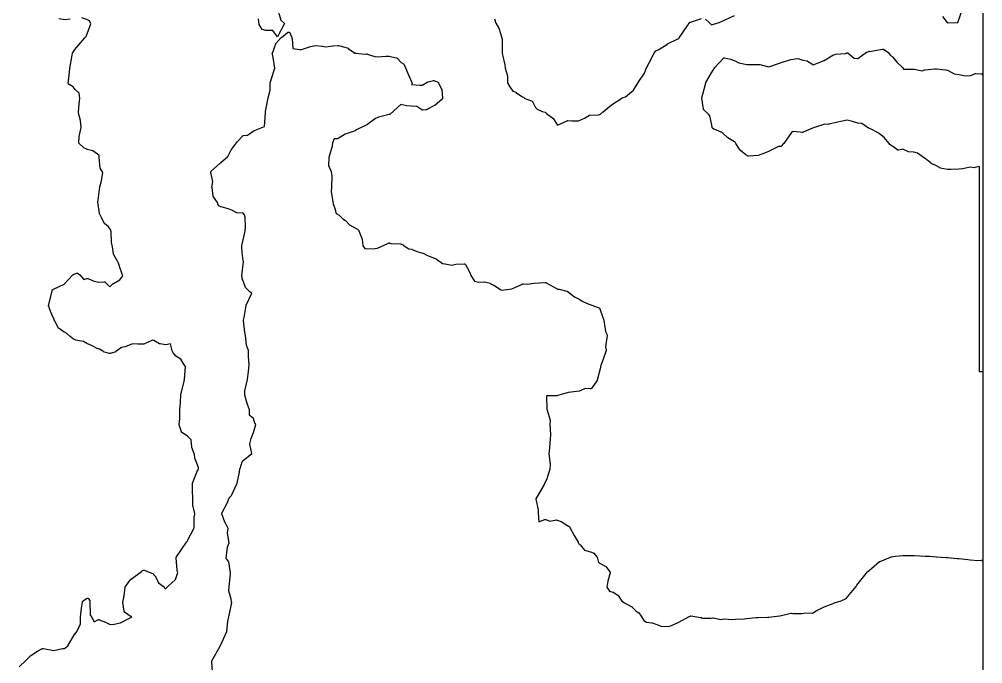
# Model space of a CAD drawing. Header units: millimetres. Extents: x 0 to 600, y 0 to 900.
# Drawn here: x 235.73 to 280.82, y 207.45 to 237.63 of the extents above; entities that cross this region are included whole.
import ezdxf

# ---------------------------------------------------------------- set-up
doc = ezdxf.new("R2010")
doc.units = ezdxf.units.MM
doc.layers.add('CORTE', color=1, linetype='Continuous')
doc.layers.add('GRABADO', color=5, linetype='Continuous')

msp = doc.modelspace()

# ---------------------------------------------------------------- linework, layer by layer
at = {"layer": 'CORTE'}
for points in [[(280.825, 239.024), (280.825, 182.241)], [(278.94, 237.757), (279.158, 237.478), (279.192, 237.469), (279.194, 237.468), (279.196, 237.467), (279.656, 237.484), (279.872, 238.098)], [(235.734, 207.296), (236.046, 207.6), (236.26, 207.822), (236.264, 207.826), (236.269, 207.829), (236.595, 208.04), (236.798, 208.151), (236.806, 208.156), (236.821, 208.159), (236.83, 208.16), (236.84, 208.16), (236.846, 208.159), (237.2, 208.1), (237.203, 208.1), (237.356, 208.062), (237.754, 208.168), (237.76, 208.168), (237.765, 208.169), (237.773, 208.169), (237.778, 208.168), (237.856, 208.156), (238.006, 208.29), (238.339, 208.848), (238.341, 208.851), (238.344, 208.854), (238.451, 208.977), (238.607, 209.324), (238.607, 209.634), (238.641, 210.051), (238.641, 210.054), (238.687, 210.337), (238.687, 210.339), (238.69, 210.353), (238.698, 210.367), (238.705, 210.375), (238.712, 210.383), (238.718, 210.387), (238.884, 210.504), (238.887, 210.506), (238.895, 210.51), (238.909, 210.515), (238.921, 210.517), (238.93, 210.517), (238.94, 210.516), (238.948, 210.513), (238.951, 210.512), (238.958, 210.51), (238.966, 210.505), (238.977, 210.497), (238.987, 210.485), (238.992, 210.477), (239.03, 210.395), (239.032, 210.387), (239.033, 210.383), (239.039, 210.334), (239.04, 210.33), (239.05, 209.729), (239.094, 209.684), (239.098, 209.68), (239.105, 209.671), (239.242, 209.416), (239.416, 209.508), (239.418, 209.509), (239.423, 209.511), (239.434, 209.514), (239.445, 209.515), (239.453, 209.515), (239.463, 209.514), (239.471, 209.512), (239.475, 209.511), (239.763, 209.39), (239.764, 209.389), (239.985, 209.29), (240.18, 209.302), (240.468, 209.365), (240.9, 209.588), (240.904, 209.591), (240.974, 209.616), (240.998, 209.644), (240.992, 209.645), (240.983, 209.649), (240.978, 209.652), (240.665, 209.861), (240.659, 209.866), (240.654, 209.871), (240.645, 209.883), (240.64, 209.897), (240.637, 209.906), (240.585, 210.321), (240.585, 210.332), (240.639, 210.627), (240.689, 211.033), (240.691, 211.044), (240.696, 211.054), (240.7, 211.061), (240.956, 211.402), (240.959, 211.406), (240.968, 211.414), (241.457, 211.772), (241.481, 211.796), (241.486, 211.803), (241.5, 211.812), (241.508, 211.817), (241.519, 211.821), (241.557, 211.829), (241.566, 211.83), (241.574, 211.83), (241.587, 211.829), (241.709, 211.787), (241.712, 211.786), (241.993, 211.656), (242, 211.654), (242.017, 211.642), (242.024, 211.634), (242.123, 211.513), (242.128, 211.505), (242.253, 211.244), (242.474, 211.082), (242.482, 211.077), (242.492, 211.065), (242.495, 211.061), (242.553, 210.968), (242.572, 210.96), (242.702, 211.075), (243.043, 211.4), (243.155, 211.718), (243.129, 211.82), (243.128, 211.826), (243.08, 212.406), (243.08, 212.413), (243.081, 212.421), (243.083, 212.434), (243.09, 212.447), (243.566, 213.138), (243.566, 213.138), (243.567, 213.139), (243.575, 213.153), (243.916, 213.816), (243.916, 214.282), (243.946, 214.489), (243.854, 214.871), (243.853, 214.88), (243.853, 215.186), (243.835, 215.556), (243.835, 215.886), (243.836, 215.896), (243.838, 215.904), (243.839, 215.908), (244.083, 216.503), (244.084, 216.504), (244.124, 216.592), (244.124, 216.625), (244.083, 216.762), (243.95, 217.073), (243.948, 217.084), (243.933, 217.254), (243.809, 217.57), (243.805, 217.579), (243.803, 217.592), (243.781, 217.933), (243.677, 218.041), (243.585, 218.122), (243.347, 218.278), (243.345, 218.279), (243.338, 218.285), (243.329, 218.295), (243.325, 218.301), (243.322, 218.306), (243.319, 218.314), (243.22, 218.639), (243.219, 218.642), (243.218, 218.648), (243.216, 218.659), (243.241, 218.941), (243.253, 219.356), (243.253, 219.358), (243.281, 219.689), (243.296, 220.057), (243.297, 220.065), (243.439, 220.603), (243.467, 220.754), (243.518, 221.362), (243.494, 221.384), (243.488, 221.39), (243.483, 221.397), (243.298, 221.709), (243.067, 221.852), (243.063, 221.855), (243.055, 221.862), (243.051, 221.867), (242.962, 221.977), (242.959, 221.982), (242.957, 221.984), (242.897, 222.101), (242.895, 222.105), (242.893, 222.111), (242.817, 222.429), (242.592, 222.386), (242.579, 222.386), (242.326, 222.428), (242.321, 222.429), (242.316, 222.43), (242.308, 222.433), (242.302, 222.436), (242.038, 222.594), (241.964, 222.602), (241.569, 222.414), (241.562, 222.411), (241.557, 222.41), (241.552, 222.409), (241.544, 222.408), (241.277, 222.408), (241.029, 222.43), (240.692, 222.287), (240.685, 222.284), (240.676, 222.282), (240.523, 222.257), (240.259, 222.069), (240.254, 222.067), (240.251, 222.065), (240.246, 222.063), (239.996, 221.98), (239.987, 221.976), (239.973, 221.976), (239.966, 221.976), (239.955, 221.977), (239.947, 221.98), (239.899, 221.999), (239.678, 222.062), (239.667, 222.066), (239.659, 222.071), (239.512, 222.183), (239.441, 222.189), (239.433, 222.19), (239.42, 222.194), (239.414, 222.197), (239.115, 222.359), (238.895, 222.445), (238.889, 222.448), (238.738, 222.542), (238.387, 222.598), (238.378, 222.6), (238.284, 222.642), (238.28, 222.644), (238.272, 222.648), (238.118, 222.767), (238.115, 222.769), (237.953, 222.919), (237.847, 222.971), (237.844, 222.973), (237.839, 222.975), (237.595, 223.144), (237.591, 223.147), (237.583, 223.155), (237.576, 223.165), (237.392, 223.486), (237.388, 223.494), (237.386, 223.501), (237.361, 223.59), (237.289, 223.719), (237.171, 224.036), (237.113, 224.188), (237.109, 224.195), (237.107, 224.207), (237.107, 224.213), (237.107, 224.22), (237.107, 224.224), (237.108, 224.23), (237.27, 224.892), (237.269, 224.896), (237.268, 224.907), (237.268, 224.916), (237.269, 224.925), (237.271, 224.933), (237.274, 224.941), (237.28, 224.952), (237.291, 224.966), (237.299, 224.971), (237.303, 224.975), (237.317, 224.982), (237.328, 224.99), (237.335, 224.995), (237.836, 225.222), (238.245, 225.655), (238.25, 225.661), (238.259, 225.668), (238.265, 225.671), (238.374, 225.722), (238.383, 225.726), (238.434, 225.735), (238.44, 225.735), (238.452, 225.735), (238.463, 225.733), (238.473, 225.73), (238.484, 225.724), (238.489, 225.721), (238.564, 225.662), (238.569, 225.657), (238.757, 225.44), (238.9, 225.492), (238.907, 225.494), (238.916, 225.496), (238.921, 225.496), (238.935, 225.496), (238.949, 225.493), (239.24, 225.371), (239.455, 225.326), (239.71, 225.335), (239.718, 225.335), (239.728, 225.333), (239.737, 225.331), (239.748, 225.325), (239.758, 225.319), (239.974, 225.104), (240.134, 225.251), (240.139, 225.256), (240.148, 225.261), (240.443, 225.428), (240.586, 225.617), (240.54, 225.734), (240.426, 226.059), (240.425, 226.061), (240.38, 226.214), (240.354, 226.264), (240.161, 226.601), (240.156, 226.609), (240.154, 226.618), (240.152, 226.623), (240.104, 226.98), (240.054, 227.179), (240.051, 227.187), (240.034, 227.678), (240.004, 227.792), (239.916, 227.915), (239.728, 228.072), (239.723, 228.077), (239.72, 228.081), (239.714, 228.089), (239.59, 228.349), (239.502, 228.507), (239.498, 228.515), (239.495, 228.524), (239.494, 228.529), (239.417, 229.066), (239.415, 229.075), (239.417, 229.087), (239.417, 229.09), (239.432, 229.166), (239.507, 229.783), (239.508, 229.789), (239.582, 230.064), (239.65, 230.452), (239.537, 230.632), (239.532, 230.641), (239.528, 230.655), (239.467, 231.154), (239.466, 231.159), (239.467, 231.252), (239.402, 231.307), (239.182, 231.476), (238.907, 231.535), (238.9, 231.537), (238.894, 231.54), (238.751, 231.612), (238.743, 231.619), (238.548, 231.803), (238.543, 231.807), (238.533, 231.821), (238.528, 231.835), (238.525, 231.848), (238.525, 231.857), (238.53, 232.129), (238.53, 232.133), (238.531, 232.137), (238.628, 232.556), (238.593, 232.889), (238.507, 233.228), (238.506, 233.234), (238.505, 233.242), (238.505, 233.248), (238.523, 233.508), (238.523, 233.509), (238.567, 233.939), (238.539, 234.177), (238.352, 234.336), (238.347, 234.341), (238.343, 234.346), (238.263, 234.46), (238.065, 234.571), (238.056, 234.578), (238.047, 234.587), (238.043, 234.593), (238.037, 234.603), (238.031, 234.621), (238.03, 234.637), (238.074, 235), (238.103, 235.338), (238.103, 235.341), (238.19, 235.852), (238.227, 236.04), (238.23, 236.052), (238.236, 236.063), (238.339, 236.216), (238.341, 236.22), (238.809, 236.767), (238.86, 236.827), (239.086, 237.412), (239.024, 237.563), (238.898, 237.613), (238.665, 237.701)], [(238.12, 237.643), (237.886, 237.607), (237.875, 237.607), (237.586, 237.645)], [(257.98, 237.652), (258.034, 237.444), (258.168, 237.24), (258.172, 237.235), (258.177, 237.223), (258.321, 236.747), (258.325, 236.739), (258.327, 236.736), (258.329, 236.731), (258.333, 236.719), (258.334, 236.707), (258.334, 236.034), (258.334, 236.033), (258.335, 236.027), (258.343, 235.968), (258.453, 235.494), (258.454, 235.492), (258.478, 235.346), (258.588, 234.98), (258.59, 234.973), (258.59, 234.965), (258.59, 234.961), (258.586, 234.655), (258.699, 234.468), (258.841, 234.265), (258.974, 234.21), (258.981, 234.207), (259.279, 234.005), (259.332, 233.979), (259.342, 233.973), (259.353, 233.961), (259.36, 233.952), (259.368, 233.936), (259.707, 233.808), (259.714, 233.806), (259.733, 233.795), (259.743, 233.784), (259.747, 233.778), (259.749, 233.774), (259.899, 233.503), (259.971, 233.423), (260.201, 233.316), (260.353, 233.273), (260.363, 233.269), (260.373, 233.263), (260.382, 233.255), (260.413, 233.217), (260.701, 233.005), (260.706, 233.002), (260.712, 232.995), (260.718, 232.989), (260.917, 232.665), (261.381, 232.879), (261.397, 232.883), (261.409, 232.883), (261.589, 232.867), (261.911, 232.88), (262.186, 233.004), (262.416, 233.138), (262.424, 233.142), (262.44, 233.146), (262.841, 233.161), (262.935, 233.194), (263.052, 233.3), (263.054, 233.301), (263.452, 233.621), (263.455, 233.623), (263.927, 233.932), (263.932, 233.935), (263.991, 233.961), (264.102, 234.006), (264.485, 234.304), (264.694, 234.675), (264.999, 235.106), (265.089, 235.354), (265.091, 235.359), (265.341, 235.818), (265.451, 236.059), (265.457, 236.068), (265.461, 236.073), (265.532, 236.152), (265.535, 236.156), (265.547, 236.166), (265.558, 236.172), (265.639, 236.204), (266.069, 236.472), (266.072, 236.474), (266.551, 236.716), (266.559, 236.719), (266.569, 236.722), (266.595, 236.724), (266.625, 236.762), (267.018, 237.353), (267.089, 237.459), (267.093, 237.463), (267.1, 237.471), (267.103, 237.474), (267.113, 237.483), (267.121, 237.488), (267.131, 237.493), (267.143, 237.496), (267.147, 237.496), (267.659, 237.669)], [(267.857, 237.638), (268.045, 237.464), (268.125, 237.367), (268.178, 237.388), (268.494, 237.483), (268.697, 237.58), (268.797, 237.614), (269.212, 237.807)]]:
    msp.add_lwpolyline(points, dxfattribs=at)
at = {"layer": 'GRABADO'}
for points in [[(247.868, 237.957), (247.983, 237.591), (248.15, 237.427), (247.825, 236.804), (247.6, 237.104), (247.28, 237.104), (247.097, 237.158), (246.963, 237.388), (246.93, 237.646)], [(244.784, 207.082), (244.74, 207.544), (244.74, 207.557), (244.743, 207.567), (244.744, 207.573), (244.748, 207.581), (245.135, 208.272), (245.139, 208.278), (245.144, 208.284), (245.155, 208.306), (245.445, 208.956), (245.494, 209.434), (245.494, 209.439), (245.544, 209.647), (245.648, 210.159), (245.675, 210.321), (245.671, 210.337), (245.67, 210.341), (245.649, 210.479), (245.543, 210.861), (245.542, 210.867), (245.541, 210.875), (245.541, 210.884), (245.542, 210.889), (245.561, 211.028), (245.614, 211.672), (245.613, 211.708), (245.536, 212.227), (245.434, 212.363), (245.432, 212.365), (245.424, 212.377), (245.418, 212.397), (245.418, 212.414), (245.486, 212.896), (245.486, 212.903), (245.557, 213.11), (245.477, 213.561), (245.476, 213.572), (245.477, 213.584), (245.513, 213.786), (245.363, 214.063), (245.36, 214.067), (245.357, 214.076), (245.221, 214.472), (245.218, 214.485), (245.218, 214.499), (245.221, 214.515), (245.226, 214.526), (245.46, 214.961), (245.56, 215.209), (245.562, 215.22), (245.575, 215.236), (245.659, 215.331), (245.928, 215.906), (246.046, 216.423), (246.063, 216.591), (246.066, 216.599), (246.173, 216.911), (246.175, 216.917), (246.18, 216.927), (246.187, 216.937), (246.194, 216.944), (246.197, 216.946), (246.625, 217.299), (246.522, 217.724), (246.521, 217.733), (246.521, 217.743), (246.522, 217.753), (246.583, 217.989), (246.585, 217.993), (246.697, 218.272), (246.809, 218.647), (246.77, 218.703), (246.767, 218.708), (246.763, 218.715), (246.76, 218.722), (246.702, 218.94), (246.544, 219.056), (246.538, 219.06), (246.532, 219.067), (246.523, 219.077), (246.516, 219.096), (246.514, 219.106), (246.513, 219.111), (246.511, 219.341), (246.407, 219.628), (246.406, 219.63), (246.288, 220.031), (246.287, 220.038), (246.286, 220.047), (246.294, 220.216), (246.294, 220.218), (246.295, 220.226), (246.408, 220.757), (246.461, 221.139), (246.486, 221.44), (246.47, 221.833), (246.455, 222.117), (246.365, 222.362), (246.362, 222.372), (246.328, 222.813), (246.284, 222.957), (246.283, 222.964), (246.224, 223.518), (246.224, 223.533), (246.264, 223.661), (246.346, 224.23), (246.348, 224.238), (246.351, 224.246), (246.619, 224.81), (246.546, 224.846), (246.538, 224.852), (246.533, 224.856), (246.341, 225.048), (246.335, 225.052), (246.324, 225.07), (246.175, 225.452), (246.171, 225.462), (246.161, 225.579), (246.158, 225.59), (246.157, 225.597), (246.156, 225.601), (246.156, 225.609), (246.17, 225.758), (246.17, 225.759), (246.223, 226.288), (246.211, 226.316), (246.208, 226.322), (246.206, 226.331), (246.205, 226.335), (246.17, 226.712), (246.146, 226.959), (246.146, 226.964), (246.147, 227), (246.148, 227.009), (246.172, 227.097), (246.309, 227.701), (246.329, 227.903), (246.309, 228.37), (246.274, 228.473), (246.208, 228.552), (245.914, 228.566), (245.908, 228.566), (245.899, 228.568), (245.891, 228.57), (245.881, 228.575), (245.689, 228.687), (245.512, 228.759), (245.181, 228.841), (245.175, 228.842), (245.166, 228.846), (245.072, 228.899), (245.068, 228.902), (245.058, 228.909), (245.046, 228.925), (245.042, 228.935), (245.005, 229.045), (244.824, 229.316), (244.821, 229.321), (244.815, 229.335), (244.813, 229.346), (244.758, 229.754), (244.754, 229.765), (244.796, 230.031), (244.703, 230.451), (244.702, 230.454), (244.701, 230.465), (244.702, 230.482), (244.708, 230.5), (244.716, 230.512), (244.722, 230.52), (245.147, 230.906), (245.148, 230.906), (245.499, 231.209), (245.656, 231.523), (245.659, 231.528), (245.662, 231.532), (245.952, 231.903), (245.954, 231.905), (246.191, 232.166), (246.196, 232.172), (246.204, 232.178), (246.209, 232.181), (246.22, 232.186), (246.23, 232.188), (246.236, 232.189), (246.42, 232.198), (246.729, 232.422), (246.738, 232.427), (246.741, 232.428), (247.216, 232.605), (247.259, 233.25), (247.264, 233.318), (247.383, 233.957), (247.483, 234.305), (247.473, 234.637), (247.474, 234.647), (247.476, 234.655), (247.66, 235.243), (247.661, 235.247), (247.702, 235.339), (247.613, 235.841), (247.58, 236.003), (247.577, 236.01), (247.577, 236.031), (247.579, 236.044), (247.741, 236.487), (247.743, 236.493), (247.75, 236.507), (247.756, 236.514), (247.995, 236.772), (247.999, 236.775), (248.288, 237.015), (248.292, 237.018), (248.298, 237.021), (248.306, 237.026), (248.321, 237.03), (248.331, 237.032), (248.34, 237.032), (248.35, 237.031), (248.361, 237.028), (248.366, 237.026), (248.371, 237.023), (248.379, 237.018), (248.386, 237.013), (248.393, 237.005), (248.402, 236.993), (248.467, 236.836), (248.469, 236.833), (248.496, 236.744), (248.499, 236.737), (248.5, 236.725), (248.541, 236.268), (248.863, 236.218), (248.938, 236.22), (249.362, 236.356), (249.367, 236.357), (249.592, 236.396), (249.599, 236.397), (249.608, 236.397), (249.912, 236.379), (249.918, 236.378), (250.087, 236.339), (250.417, 236.39), (250.421, 236.39), (250.656, 236.406), (250.667, 236.406), (250.971, 236.33), (250.974, 236.329), (251.12, 236.278), (251.129, 236.273), (251.134, 236.269), (251.378, 236.085), (251.439, 236.045), (251.45, 236.048), (251.456, 236.05), (251.472, 236.052), (251.481, 236.051), (251.927, 236.004), (251.994, 236.007), (252.001, 236.007), (252.01, 236.006), (252.017, 236.004), (252.373, 235.885), (252.518, 235.875), (252.896, 235.91), (252.902, 235.91), (253.047, 235.901), (253.052, 235.9), (253.38, 235.832), (253.39, 235.829), (253.406, 235.821), (253.416, 235.813), (253.612, 235.604), (253.717, 235.54), (253.721, 235.536), (253.724, 235.534), (253.731, 235.528), (253.74, 235.515), (253.815, 235.359), (253.931, 235.06), (254.112, 234.662), (254.117, 234.646), (254.117, 234.622), (254.112, 234.61), (254.11, 234.604), (254.096, 234.576), (254.478, 234.537), (254.585, 234.552), (254.848, 234.701), (254.859, 234.706), (254.868, 234.708), (255.119, 234.758), (255.132, 234.76), (255.15, 234.757), (255.174, 234.75), (255.175, 234.75), (255.301, 234.706), (255.307, 234.705), (255.328, 234.693), (255.34, 234.678), (255.343, 234.673), (255.497, 234.378), (255.5, 234.373), (255.506, 234.356), (255.507, 234.347), (255.544, 233.943), (255.544, 233.933), (255.541, 233.917), (255.536, 233.907), (255.532, 233.899), (255.523, 233.888), (255.179, 233.592), (255.173, 233.587), (254.81, 233.398), (254.804, 233.395), (254.792, 233.391), (254.785, 233.39), (254.613, 233.376), (254.6, 233.376), (254.586, 233.38), (254.576, 233.384), (254.569, 233.388), (254.337, 233.538), (254.081, 233.561), (253.857, 233.573), (253.851, 233.575), (253.585, 233.635), (253.097, 233.192), (253.09, 233.185), (253.08, 233.178), (253.068, 233.171), (253.051, 233.168), (253.049, 233.168), (252.543, 233.044), (252.406, 232.98), (252.04, 232.712), (252.034, 232.709), (252.029, 232.706), (251.573, 232.482), (251.511, 232.46), (251.47, 232.425), (251.463, 232.419), (251.453, 232.415), (251.448, 232.413), (250.983, 232.253), (250.655, 232.041), (250.654, 232.04), (250.641, 232.033), (250.63, 232.03), (250.621, 232.028), (250.477, 232.028), (250.396, 231.838), (250.385, 231.698), (250.385, 231.694), (250.383, 231.682), (250.217, 231.15), (250.212, 230.79), (250.333, 230.498), (250.337, 230.491), (250.339, 230.479), (250.364, 230.296), (250.365, 230.291), (250.365, 230.284), (250.349, 229.768), (250.328, 229.543), (250.409, 229.092), (250.409, 229.09), (250.421, 228.988), (250.497, 228.769), (250.498, 228.767), (250.562, 228.53), (250.713, 228.449), (250.722, 228.444), (250.885, 228.291), (250.995, 228.21), (250.999, 228.206), (251.005, 228.201), (251.183, 227.997), (251.506, 227.837), (251.509, 227.836), (251.557, 227.808), (251.563, 227.803), (251.567, 227.799), (251.571, 227.795), (251.62, 227.734), (251.623, 227.729), (251.627, 227.722), (251.781, 227.338), (251.785, 227.328), (251.812, 227.023), (251.912, 226.896), (252.001, 226.878), (252.388, 226.901), (252.501, 226.904), (252.836, 227.062), (253.013, 227.149), (253.02, 227.151), (253.032, 227.154), (253.046, 227.154), (253.054, 227.153), (253.065, 227.151), (253.072, 227.148), (253.107, 227.132), (253.57, 227.108), (253.574, 227.108), (253.604, 227.103), (253.612, 227.101), (253.62, 227.098), (253.698, 227.06), (253.702, 227.058), (253.973, 226.879), (254.103, 226.86), (254.112, 226.858), (254.115, 226.856), (254.391, 226.744), (254.627, 226.681), (254.633, 226.68), (254.642, 226.675), (254.807, 226.588), (255.158, 226.45), (255.16, 226.449), (255.212, 226.425), (255.216, 226.422), (255.31, 226.361), (255.539, 226.185), (255.656, 226.182), (255.661, 226.182), (255.668, 226.181), (255.984, 226.122), (256.165, 226.167), (256.17, 226.168), (256.173, 226.168), (256.553, 226.18), (256.561, 226.18), (256.576, 226.177), (256.587, 226.172), (256.592, 226.169), (256.598, 226.165), (256.607, 226.158), (256.613, 226.151), (256.618, 226.145), (256.767, 225.868), (256.768, 225.866), (256.836, 225.723), (256.838, 225.717), (256.862, 225.637), (257.036, 225.362), (257.23, 225.323), (257.484, 225.335), (257.49, 225.335), (257.5, 225.333), (257.768, 225.265), (257.774, 225.263), (257.779, 225.261), (257.934, 225.182), (257.938, 225.18), (258.25, 224.973), (258.251, 224.973), (258.287, 224.948), (258.287, 224.947), (258.29, 224.946), (258.67, 224.985), (258.774, 225), (258.781, 225.003), (259.281, 225.23), (259.287, 225.234), (259.306, 225.239), (259.317, 225.239), (259.497, 225.231), (259.83, 225.264), (260.062, 225.291), (260.359, 225.303), (260.372, 225.303), (260.387, 225.298), (260.392, 225.296), (260.398, 225.293), (260.559, 225.189), (260.914, 225.002), (260.918, 225), (260.923, 224.997), (260.992, 224.985), (260.995, 224.984), (261.356, 224.896), (261.361, 224.895), (261.371, 224.891), (261.437, 224.856), (261.444, 224.854), (261.714, 224.633), (261.966, 224.501), (261.968, 224.5), (262.078, 224.434), (262.393, 224.287), (262.462, 224.268), (262.47, 224.264), (262.475, 224.262), (262.48, 224.258), (262.489, 224.252), (262.871, 224.112), (262.877, 224.11), (262.884, 224.106), (262.893, 224.099), (262.903, 224.089), (262.911, 224.076), (263.035, 223.718), (263.036, 223.718), (263.079, 223.586), (263.081, 223.58), (263.087, 223.533), (263.168, 223.012), (263.246, 222.854), (263.249, 222.842), (263.25, 222.831), (263.25, 222.822), (263.249, 222.816), (263.172, 222.295), (263.201, 222.147), (263.202, 222.14), (263.202, 222.125), (263.2, 222.112), (263.045, 221.673), (262.953, 221.417), (262.918, 221.255), (262.918, 221.253), (262.777, 220.721), (262.773, 220.712), (262.768, 220.703), (262.511, 220.346), (262.503, 220.338), (262.496, 220.332), (262.483, 220.323), (262.467, 220.319), (262.463, 220.319), (262.456, 220.318), (262.448, 220.318), (262.217, 220.338), (261.955, 220.218), (261.944, 220.215), (261.559, 220.16), (261.558, 220.159), (261.42, 220.144), (260.933, 220.011), (260.917, 220.004), (260.911, 220), (260.892, 219.996), (260.407, 219.996), (260.426, 219.375), (260.429, 219.363), (260.434, 219.33), (260.575, 218.862), (260.576, 218.851), (260.576, 218.844), (260.561, 218.66), (260.594, 218.184), (260.594, 218.178), (260.575, 217.959), (260.531, 217.395), (260.531, 217.394), (260.519, 217.273), (260.586, 216.798), (260.588, 216.793), (260.588, 216.775), (260.566, 216.568), (260.565, 216.561), (260.563, 216.556), (260.431, 216.108), (260.429, 216.101), (260.3, 215.846), (259.906, 215.168), (259.909, 215.16), (260.021, 214.659), (260.023, 214.651), (260.023, 214.496), (260.054, 214.101), (260.338, 214.205), (260.344, 214.206), (260.354, 214.208), (260.37, 214.208), (260.384, 214.205), (260.562, 214.131), (260.873, 214.18), (260.879, 214.18), (260.888, 214.18), (260.9, 214.179), (260.908, 214.176), (261.093, 214.11), (261.101, 214.107), (261.434, 213.893), (261.439, 213.892), (261.446, 213.89), (261.453, 213.887), (261.465, 213.881), (261.473, 213.874), (261.479, 213.867), (261.484, 213.86), (261.497, 213.839), (261.499, 213.836), (261.702, 213.447), (261.891, 213.14), (261.896, 213.13), (261.915, 213.057), (261.953, 213.043), (261.96, 213.041), (261.971, 213.034), (261.978, 213.029), (261.984, 213.023), (261.986, 213.02), (262.194, 212.768), (262.47, 212.683), (262.472, 212.683), (262.593, 212.64), (262.601, 212.638), (262.613, 212.631), (262.618, 212.627), (262.625, 212.622), (262.766, 212.458), (262.771, 212.453), (262.776, 212.445), (262.781, 212.434), (262.835, 212.187), (263.009, 212.094), (263.181, 212.008), (263.186, 212.005), (263.191, 212.001), (263.194, 211.999), (263.199, 211.995), (263.205, 211.988), (263.372, 211.757), (263.377, 211.751), (263.382, 211.738), (263.384, 211.729), (263.386, 211.716), (263.384, 211.7), (263.277, 211.308), (263.232, 211.038), (263.364, 210.847), (263.518, 210.805), (263.523, 210.803), (263.533, 210.799), (263.746, 210.662), (263.749, 210.659), (263.757, 210.653), (263.764, 210.644), (263.928, 210.38), (264.012, 210.33), (264.056, 210.305), (264.377, 210.132), (264.382, 210.131), (264.395, 210.121), (264.399, 210.117), (264.59, 209.925), (264.705, 209.854), (264.708, 209.852), (264.715, 209.847), (264.723, 209.838), (264.725, 209.835), (264.837, 209.672), (264.959, 209.471), (265.091, 209.388), (265.342, 209.359), (265.348, 209.358), (265.35, 209.357), (265.613, 209.277), (265.618, 209.275), (265.757, 209.208), (266.101, 209.187), (266.264, 209.245), (266.601, 209.387), (267.093, 209.664), (267.097, 209.667), (267.132, 209.681), (267.145, 209.685), (267.162, 209.685), (267.63, 209.621), (267.639, 209.619), (267.649, 209.615), (267.7, 209.587), (268.096, 209.577), (268.184, 209.603), (268.194, 209.605), (268.207, 209.605), (268.215, 209.604), (268.584, 209.521), (268.706, 209.553), (268.711, 209.554), (268.721, 209.555), (268.729, 209.555), (269.102, 209.515), (269.234, 209.538), (269.239, 209.539), (269.655, 209.555), (269.765, 209.559), (270.222, 209.621), (270.227, 209.621), (270.293, 209.621), (270.761, 209.634), (270.812, 209.636), (271.312, 209.684), (271.324, 209.686), (271.407, 209.704), (271.849, 209.812), (271.858, 209.813), (271.866, 209.813), (271.876, 209.812), (271.939, 209.794), (272.377, 209.794), (272.452, 209.81), (272.458, 209.811), (272.884, 209.828), (273.051, 209.937), (273.054, 209.94), (273.401, 210.111), (273.405, 210.113), (273.824, 210.264), (273.918, 210.316), (273.926, 210.32), (273.933, 210.322), (274.207, 210.396), (274.429, 210.502), (274.898, 211.067), (274.94, 211.121), (275.437, 211.757), (275.44, 211.763), (275.447, 211.769), (275.447, 211.77), (275.51, 211.82), (276, 212.232), (276.01, 212.238), (276.017, 212.241), (276.504, 212.434), (276.542, 212.451), (276.552, 212.454), (276.742, 212.484), (277.087, 212.513), (277.093, 212.513), (277.113, 212.511), (277.613, 212.514), (277.615, 212.514), (277.638, 212.513), (278.137, 212.492), (278.139, 212.492), (278.146, 212.492), (278.324, 212.484), (278.326, 212.484), (278.645, 212.458), (278.665, 212.456), (279.133, 212.419), (279.179, 212.422), (279.185, 212.422), (279.632, 212.383), (279.632, 212.383), (279.711, 212.376), (280.124, 212.336), (280.236, 212.32), (280.603, 212.287), (280.748, 212.292), (280.753, 212.292), (280.764, 212.291), (280.778, 212.287), (280.796, 212.278), (280.809, 212.263), (280.815, 212.255), (280.82, 212.244), (280.822, 212.236), (280.825, 212.226), (280.825, 204.797)]]:
    msp.add_lwpolyline(points, dxfattribs=at)
msp.add_lwpolyline([(267.753, 233.425), (267.675, 233.93), (267.673, 233.94), (267.675, 233.956), (267.725, 234.116), (267.86, 234.656), (267.862, 234.662), (267.866, 234.67), (268.138, 235.128), (268.282, 235.369), (268.287, 235.375), (268.671, 235.797), (268.674, 235.801), (268.682, 235.807), (268.69, 235.812), (268.699, 235.816), (268.712, 235.819), (268.721, 235.82), (268.734, 235.82), (269.013, 235.757), (269.018, 235.756), (269.274, 235.661), (269.278, 235.66), (269.417, 235.592), (269.783, 235.513), (269.852, 235.506), (270.288, 235.506), (270.367, 235.518), (270.373, 235.519), (270.388, 235.519), (270.398, 235.517), (270.816, 235.409), (271.314, 235.569), (271.492, 235.642), (271.496, 235.644), (271.838, 235.744), (271.843, 235.746), (272.151, 235.798), (272.162, 235.798), (272.176, 235.797), (272.404, 235.716), (272.611, 235.679), (272.621, 235.675), (272.63, 235.671), (272.91, 235.492), (272.97, 235.525), (272.973, 235.526), (273.397, 235.707), (273.814, 235.952), (273.819, 235.955), (273.825, 235.957), (273.934, 235.989), (273.941, 235.991), (274.398, 236.024), (274.442, 236.049), (274.448, 236.052), (274.458, 236.056), (274.468, 236.057), (274.477, 236.058), (274.492, 236.056), (274.508, 236.051), (274.52, 236.044), (274.811, 235.81), (274.978, 235.8), (275.39, 236.086), (275.398, 236.091), (275.496, 236.126), (275.505, 236.13), (275.518, 236.131), (275.531, 236.131), (275.542, 236.128), (275.546, 236.127), (276.03, 236.21), (276.13, 236.234), (276.139, 236.236), (276.156, 236.236), (276.173, 236.233), (276.187, 236.226), (276.388, 236.086), (276.395, 236.081), (276.402, 236.073), (276.512, 235.938), (276.611, 235.87), (276.619, 235.863), (276.625, 235.856), (276.809, 235.628), (277.059, 235.388), (277.064, 235.384), (277.073, 235.372), (277.078, 235.366), (277.103, 235.312), (277.117, 235.3), (277.541, 235.3), (277.619, 235.288), (277.62, 235.288), (277.991, 235.221), (278.117, 235.262), (278.125, 235.264), (278.582, 235.309), (278.661, 235.311), (278.666, 235.311), (279.087, 235.266), (279.093, 235.265), (279.202, 235.236), (279.211, 235.233), (279.485, 235.077), (279.718, 235.046), (279.929, 234.993), (280.215, 234.982), (280.491, 235.085), (280.5, 235.087), (280.509, 235.088), (280.755, 235.081), (280.758, 235.081), (280.768, 235.079), (280.782, 235.074), (280.791, 235.069), (280.801, 235.062), (280.812, 235.049), (280.82, 235.033), (280.825, 235.015), (280.825, 221.124), (280.675, 221.124), (280.675, 230.734), (280.459, 230.681), (280.446, 230.679), (280.433, 230.68), (280.231, 230.712), (279.893, 230.624), (279.884, 230.623), (279.708, 230.618), (279.333, 230.589), (279.327, 230.589), (279.174, 230.598), (279.169, 230.599), (278.84, 230.664), (278.834, 230.666), (278.828, 230.669), (278.625, 230.787), (278.447, 230.863), (278.44, 230.868), (278.128, 231.104), (278.113, 231.117), (278.107, 231.119), (278.096, 231.124), (277.779, 231.358), (277.6, 231.407), (277.345, 231.429), (277.335, 231.429), (277.319, 231.435), (277.083, 231.547), (276.889, 231.497), (276.879, 231.496), (276.872, 231.496), (276.867, 231.496), (276.863, 231.497), (276.849, 231.5), (276.837, 231.507), (276.833, 231.509), (276.531, 231.733), (276.508, 231.741), (276.502, 231.743), (276.49, 231.751), (276.483, 231.756), (276.479, 231.761), (276.475, 231.765), (276.442, 231.811), (276.211, 232.096), (276.001, 232.27), (275.894, 232.335), (275.601, 232.483), (275.533, 232.511), (275.533, 232.511), (275.486, 232.531), (275.173, 232.745), (274.989, 232.767), (274.984, 232.768), (274.728, 232.839), (274.474, 232.903), (274.255, 232.858), (273.97, 232.799), (273.622, 232.711), (273.618, 232.71), (273.607, 232.709), (273.439, 232.724), (273.005, 232.579), (272.932, 232.561), (272.743, 232.482), (272.417, 232.339), (272.408, 232.335), (272.396, 232.333), (272.388, 232.332), (272.377, 232.332), (272.28, 232.349), (271.899, 232.372), (271.509, 231.816), (271.507, 231.811), (271.392, 231.687), (271.385, 231.68), (271.376, 231.674), (271.369, 231.671), (271.363, 231.669), (271.355, 231.666), (271.344, 231.665), (271.269, 231.665), (270.854, 231.462), (270.851, 231.461), (270.491, 231.318), (270.32, 231.256), (270.319, 231.256), (270.309, 231.252), (269.877, 231.218), (269.872, 231.218), (269.856, 231.218), (269.84, 231.223), (269.74, 231.278), (269.733, 231.281), (269.487, 231.485), (269.482, 231.489), (269.474, 231.497), (269.271, 231.813), (269.268, 231.816), (269.242, 231.87), (269.214, 231.885), (269.212, 231.886), (268.896, 232.076), (268.89, 232.081), (268.679, 232.277), (268.581, 232.341), (268.258, 232.48), (268.254, 232.481), (268.243, 232.487), (268.239, 232.49), (268.184, 232.533), (268.178, 232.539), (268.17, 232.549), (268.163, 232.562), (268.159, 232.574), (268.129, 232.752), (268.058, 233.114), (267.995, 233.194), (267.779, 233.382), (267.772, 233.387), (267.763, 233.4), (267.758, 233.409), (267.754, 233.419), (267.753, 233.425)], close=True, dxfattribs=at)

doc.saveas('drawing.dxf')
